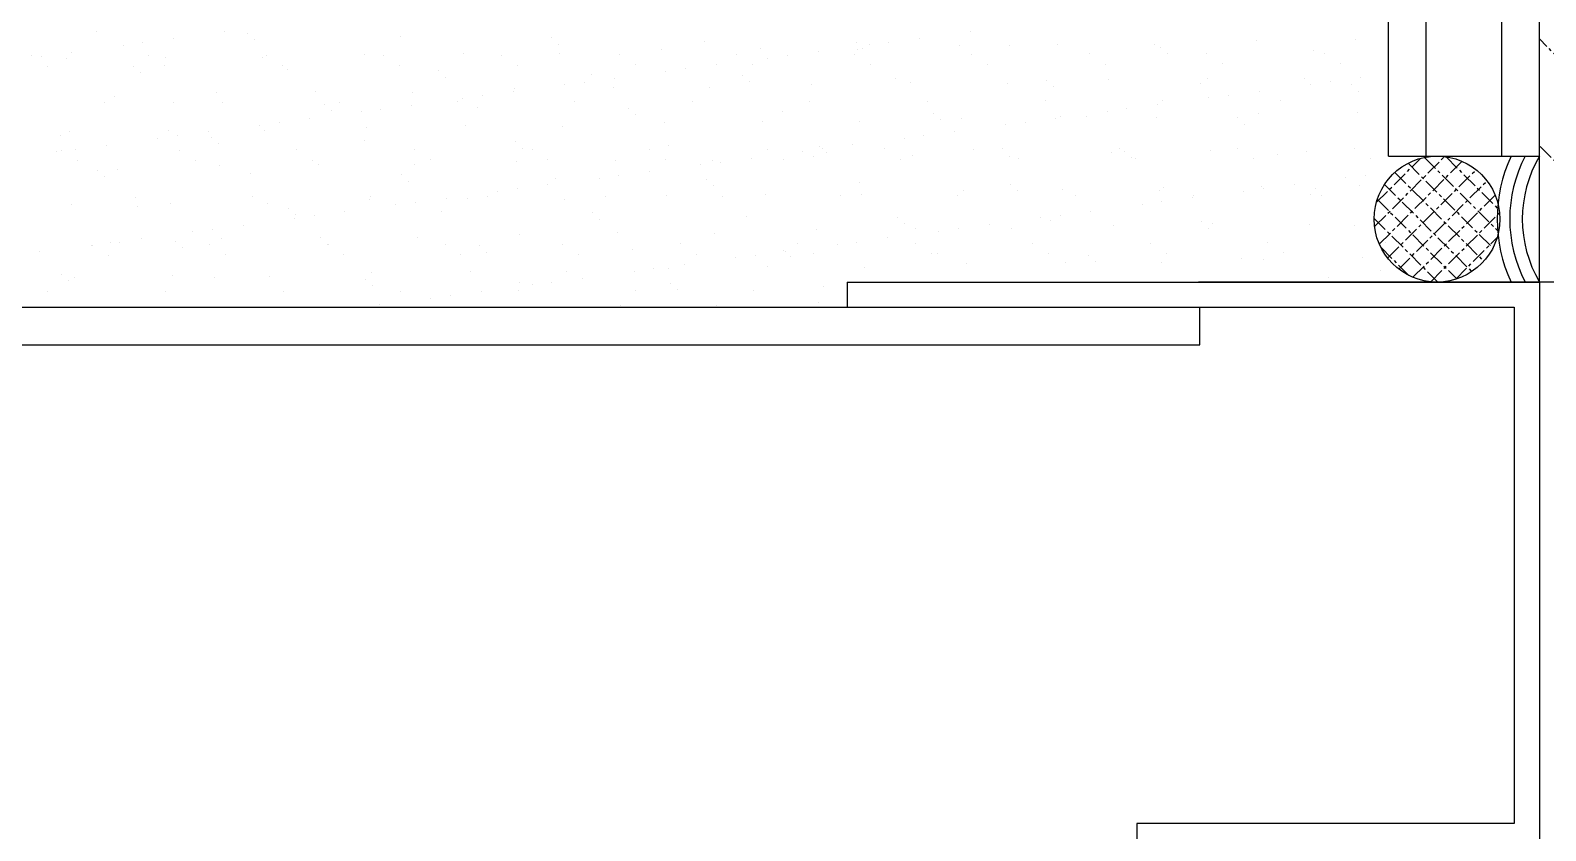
# Model space of a CAD drawing. Header units: inches. Extents: x -1249499 to 290957, y -589671 to 1013543.
# Drawn here: x -885390.8 to -885270.4, y 253292.7 to 253356.2 of the extents above; entities that cross this region are included whole.
import ezdxf

# ---------------------------------------------------------------- set-up
doc = ezdxf.new("R2010")
doc.units = ezdxf.units.IN
doc.header["$MEASUREMENT"] = 0
doc.linetypes.add('CENTER', pattern=[2, 1.25, -0.25, 0.25, -0.25])
for name, color, linetype in [('11', 13, 'CENTER'), ('3', 2, 'Continuous'), ('31', 54, 'Continuous'), ('32', 11, 'Continuous'), ('5', 5, 'Continuous'), ('6', 6, 'Continuous')]:
    doc.layers.add(name, color=color, linetype=linetype)

msp = doc.modelspace()

# ---------------------------------------------------------------- linework, layer by layer
at = {"layer": '11'}
for p, q in [((-885257.55, 253342.23), (-885270.86, 253355.55)), ((-885260.03, 253336.23), (-885270.86, 253347.06)), ((-885283.96, 253340.64), (-885278.4, 253346.2)), ((-885283.83, 253342.55), (-885280.31, 253346.06)), ((-885283.59, 253339.25), (-885277.01, 253345.82)), ((-885282.93, 253338.14), (-885275.9, 253345.16)), ((-885281.3, 253345.67), (-885274.56, 253338.93)), ((-885280, 253346.14), (-885274.1, 253340.24)), ((-885278.28, 253346.18), (-885274.05, 253341.96)), ((-885283.17, 253344), (-885276.24, 253337.07)), ((-885282.35, 253344.95), (-885275.29, 253337.89)), ((-885282.04, 253337.26), (-885275.03, 253344.27)), ((-885283.75, 253342.81), (-885277.43, 253336.49)), ((-885280.91, 253336.62), (-885274.38, 253343.15)), ((-885279.5, 253336.26), (-885274.03, 253341.74)), ((-885284, 253341.3), (-885278.94, 253336.24)), ((-885277.54, 253336.45), (-885274.22, 253339.78)), ((-885283.47, 253339), (-885281.23, 253336.76))]:
    msp.add_line(p, q, dxfattribs=at)
at = {"layer": '3'}
for p, q in [((-885282.86, 253346.24), (-885282.86, 253474.28)), ((-885270.86, 253336.24), (-885270.86, 253474.28)), ((-885270.86, 253336.24), (-885270.86, 253356.24)), ((-885282.86, 253346.24), (-885270.86, 253346.24)), ((-885270.86, 253336.24), (-885297.96, 253336.24)), ((-885260.06, 253336.24), (-885270.86, 253336.24))]:
    msp.add_line(p, q, dxfattribs=at)
at = {"layer": '31'}
msp.add_line((-885263.66, 253336.24), (-885270.86, 253336.24), dxfattribs=at)
at = {"layer": '32'}
for p, q in [((-885523.86, 253334.24), (-885297.86, 253334.24)), ((-885297.86, 253331.24), (-885297.86, 253334.24)), ((-885523.86, 253331.24), (-885297.86, 253331.24))]:
    msp.add_line(p, q, dxfattribs=at)
msp.add_circle((-885279, 253341.24), 5, dxfattribs=at)
at = {"layer": '5'}
for p, q in [((-885279.86, 253346.24), (-885279.86, 253474.28)), ((-885273.86, 253346.24), (-885273.86, 253474.28)), ((-885385.55, 253356.12), (-885385.55, 253356.12)), ((-885375.34, 253356.11), (-885375.34, 253356.11)), ((-885373.55, 253356.02), (-885373.55, 253356.02)), ((-885316.04, 253356.15), (-885316.04, 253356.15)), ((-885383.41, 253355.05), (-885383.41, 253355.05)), ((-885381.85, 253355.25), (-885381.85, 253355.25)), ((-885379.41, 253355.58), (-885379.41, 253355.58)), ((-885372.99, 253355.51), (-885372.99, 253355.51)), ((-885361.36, 253355.75), (-885361.36, 253355.75)), ((-885349.36, 253355.65), (-885349.36, 253355.65)), ((-885348.81, 253355.14), (-885348.81, 253355.14)), ((-885337.18, 253355.38), (-885337.18, 253355.38)), ((-885332.76, 253354.78), (-885332.76, 253354.78)), ((-885325.17, 253355.28), (-885325.17, 253355.28)), ((-885325.08, 253354.75), (-885325.08, 253354.75)), ((-885324.62, 253354.77), (-885324.62, 253354.77)), ((-885324.12, 253355.09), (-885324.12, 253355.09)), ((-885322.56, 253355.29), (-885322.56, 253355.29)), ((-885320.12, 253355.61), (-885320.12, 253355.61)), ((-885316.98, 253355.04), (-885316.98, 253355.04)), ((-885312.99, 253355.01), (-885312.99, 253355.01)), ((-885309.13, 253355.14), (-885309.13, 253355.14)), ((-885301.45, 253355.1), (-885301.45, 253355.1)), ((-885300.99, 253354.91), (-885300.99, 253354.91)), ((-885293.35, 253355.39), (-885293.35, 253355.39)), ((-885285.5, 253355.49), (-885285.5, 253355.49)), ((-885390.71, 253354.21), (-885390.71, 253354.21)), ((-885389.93, 253354.19), (-885389.93, 253354.19)), ((-885387.87, 253353.97), (-885387.87, 253353.97)), ((-885387.49, 253354.51), (-885387.49, 253354.51)), ((-885381.36, 253354.22), (-885381.36, 253354.22)), ((-885380.02, 253354.07), (-885380.02, 253354.07)), ((-885372.34, 253354.04), (-885372.34, 253354.04)), ((-885372.02, 253354.24), (-885372.02, 253354.24)), ((-885364.24, 253354.33), (-885364.24, 253354.33)), ((-885362.68, 253354.26), (-885362.68, 253354.26)), ((-885356.39, 253354.43), (-885356.39, 253354.43)), ((-885353.34, 253354.27), (-885353.34, 253354.27)), ((-885348.71, 253354.39), (-885348.71, 253354.39)), ((-885343.99, 253354.29), (-885343.99, 253354.29)), ((-885340.61, 253354.68), (-885340.61, 253354.68)), ((-885334.65, 253354.31), (-885334.65, 253354.31)), ((-885332.19, 253354.02), (-885332.19, 253354.02)), ((-885330.63, 253354.23), (-885330.63, 253354.23)), ((-885328.19, 253354.55), (-885328.19, 253354.55)), ((-885325.31, 253354.33), (-885325.31, 253354.33)), ((-885324.04, 253353.52), (-885324.04, 253353.52)), ((-885315.97, 253354.34), (-885315.97, 253354.34)), ((-885314.7, 253353.54), (-885314.7, 253353.54)), ((-885306.62, 253354.36), (-885306.62, 253354.36)), ((-885305.36, 253353.55), (-885305.36, 253353.55)), ((-885300.44, 253354.4), (-885300.44, 253354.4)), ((-885297.28, 253354.38), (-885297.28, 253354.38)), ((-885296.02, 253353.57), (-885296.02, 253353.57)), ((-885288.81, 253354.65), (-885288.81, 253354.65)), ((-885287.94, 253354.39), (-885287.94, 253354.39)), ((-885286.67, 253353.59), (-885286.67, 253353.59)), ((-885389.44, 253353.4), (-885389.44, 253353.4)), ((-885382.56, 253353.38), (-885382.56, 253353.38)), ((-885382.01, 253352.88), (-885382.01, 253352.88)), ((-885380.1, 253353.42), (-885380.1, 253353.42)), ((-885370.76, 253353.43), (-885370.76, 253353.43)), ((-885370.38, 253353.12), (-885370.38, 253353.12)), ((-885361.41, 253353.45), (-885361.41, 253353.45)), ((-885358.38, 253353.02), (-885358.38, 253353.02)), ((-885357.83, 253352.51), (-885357.83, 253352.51)), ((-885352.07, 253353.47), (-885352.07, 253353.47)), ((-885346.2, 253352.75), (-885346.2, 253352.75)), ((-885344.34, 253352.43), (-885344.34, 253352.43)), ((-885342.73, 253353.49), (-885342.73, 253353.49)), ((-885340.27, 253352.96), (-885340.27, 253352.96)), ((-885338.71, 253353.17), (-885338.71, 253353.17)), ((-885336.27, 253353.49), (-885336.27, 253353.49)), ((-885334.19, 253352.65), (-885334.19, 253352.65)), ((-885333.39, 253353.5), (-885333.39, 253353.5)), ((-885322.01, 253352.38), (-885322.01, 253352.38)), ((-885305.07, 253352.33), (-885305.07, 253352.33)), ((-885297.22, 253352.43), (-885297.22, 253352.43)), ((-885289.54, 253352.39), (-885289.54, 253352.39)), ((-885285.05, 253352.46), (-885285.05, 253352.46)), ((-885375.96, 253351.26), (-885375.96, 253351.26)), ((-885368.11, 253351.36), (-885368.11, 253351.36)), ((-885360.43, 253351.32), (-885360.43, 253351.32)), ((-885352.42, 253351.36), (-885352.42, 253351.36)), ((-885352.33, 253351.61), (-885352.33, 253351.61)), ((-885348.34, 253351.9), (-885348.34, 253351.9)), ((-885346.78, 253352.1), (-885346.78, 253352.1)), ((-885344.48, 253351.71), (-885344.48, 253351.71)), ((-885336.8, 253351.68), (-885336.8, 253351.68)), ((-885333.64, 253352.14), (-885333.64, 253352.14)), ((-885328.7, 253351.97), (-885328.7, 253351.97)), ((-885320.85, 253352.07), (-885320.85, 253352.07)), ((-885313.17, 253352.03), (-885313.17, 253352.03)), ((-885310.01, 253352.28), (-885310.01, 253352.28)), ((-885309.45, 253351.77), (-885309.45, 253351.77)), ((-885297.83, 253352.01), (-885297.83, 253352.01)), ((-885293.13, 253351.4), (-885293.13, 253351.4)), ((-885289.05, 253351.94), (-885289.05, 253351.94)), ((-885287.49, 253352.14), (-885287.49, 253352.14)), ((-885285.82, 253351.91), (-885285.82, 253351.91)), ((-885285.27, 253351.4), (-885285.27, 253351.4)), ((-885384.89, 253350.5), (-885384.89, 253350.5)), ((-885384.06, 253350.97), (-885384.06, 253350.97)), ((-885379.4, 253350.49), (-885379.4, 253350.49)), ((-885375.54, 253350.52), (-885375.54, 253350.52)), ((-885367.4, 253350.38), (-885367.4, 253350.38)), ((-885366.2, 253350.53), (-885366.2, 253350.53)), ((-885362.93, 253349.98), (-885362.93, 253349.98)), ((-885360.49, 253350.3), (-885360.49, 253350.3)), ((-885356.86, 253350.55), (-885356.86, 253350.55)), ((-885356.42, 253350.84), (-885356.42, 253350.84)), ((-885355.22, 253350.12), (-885355.22, 253350.12)), ((-885354.86, 253351.04), (-885354.86, 253351.04)), ((-885347.52, 253350.57), (-885347.52, 253350.57)), ((-885343.21, 253350.01), (-885343.21, 253350.01)), ((-885338.17, 253350.58), (-885338.17, 253350.58)), ((-885328.83, 253350.6), (-885328.83, 253350.6)), ((-885319.49, 253350.62), (-885319.49, 253350.62)), ((-885310.15, 253350.64), (-885310.15, 253350.64)), ((-885303.64, 253350.02), (-885303.64, 253350.02)), ((-885301.2, 253350.34), (-885301.2, 253350.34)), ((-885300.81, 253350.65), (-885300.81, 253350.65)), ((-885297.13, 253350.87), (-885297.13, 253350.87)), ((-885295.57, 253351.08), (-885295.57, 253351.08)), ((-885291.46, 253350.67), (-885291.46, 253350.67)), ((-885372.57, 253348.71), (-885372.57, 253348.71)), ((-885371.01, 253348.91), (-885371.01, 253348.91)), ((-885368.57, 253349.24), (-885368.57, 253349.24)), ((-885366.84, 253349.88), (-885366.84, 253349.88)), ((-885364.5, 253349.77), (-885364.5, 253349.77)), ((-885342.66, 253349.51), (-885342.66, 253349.51)), ((-885340.42, 253348.9), (-885340.42, 253348.9)), ((-885332.57, 253349), (-885332.57, 253349)), ((-885331.03, 253349.75), (-885331.03, 253349.75)), ((-885324.89, 253348.97), (-885324.89, 253348.97)), ((-885319.03, 253349.65), (-885319.03, 253349.65)), ((-885318.47, 253349.14), (-885318.47, 253349.14)), ((-885316.79, 253349.26), (-885316.79, 253349.26)), ((-885313.28, 253348.75), (-885313.28, 253348.75)), ((-885311.72, 253348.95), (-885311.72, 253348.95)), ((-885309.28, 253349.27), (-885309.28, 253349.27)), ((-885308.94, 253349.36), (-885308.94, 253349.36)), ((-885306.84, 253349.38), (-885306.84, 253349.38)), ((-885305.2, 253349.81), (-885305.2, 253349.81)), ((-885301.26, 253349.32), (-885301.26, 253349.32)), ((-885294.84, 253349.28), (-885294.84, 253349.28)), ((-885294.29, 253348.77), (-885294.29, 253348.77)), ((-885293.16, 253349.61), (-885293.16, 253349.61)), ((-885285.31, 253349.71), (-885285.31, 253349.71)), ((-885388.42, 253347.85), (-885388.42, 253347.85)), ((-885387.68, 253348.19), (-885387.68, 253348.19)), ((-885380.65, 253347.65), (-885380.65, 253347.65)), ((-885379.83, 253348.29), (-885379.83, 253348.29)), ((-885379.08, 253347.85), (-885379.08, 253347.85)), ((-885376.65, 253348.17), (-885376.65, 253348.17)), ((-885376.42, 253347.75), (-885376.42, 253347.75)), ((-885372.15, 253348.26), (-885372.15, 253348.26)), ((-885364.05, 253348.55), (-885364.05, 253348.55)), ((-885356.2, 253348.65), (-885356.2, 253348.65)), ((-885348.52, 253348.61), (-885348.52, 253348.61)), ((-885321.35, 253347.68), (-885321.35, 253347.68)), ((-885319.79, 253347.89), (-885319.79, 253347.89)), ((-885317.35, 253348.21), (-885317.35, 253348.21)), ((-885388.72, 253346.58), (-885388.72, 253346.58)), ((-885388.28, 253346.69), (-885388.28, 253346.69)), ((-885387.16, 253346.79), (-885387.16, 253346.79)), ((-885384.72, 253347.11), (-885384.72, 253347.11)), ((-885378.94, 253346.71), (-885378.94, 253346.71)), ((-885375.86, 253347.24), (-885375.86, 253347.24)), ((-885369.6, 253346.73), (-885369.6, 253346.73)), ((-885364.23, 253347.48), (-885364.23, 253347.48)), ((-885360.26, 253346.75), (-885360.26, 253346.75)), ((-885352.23, 253347.38), (-885352.23, 253347.38)), ((-885351.68, 253346.87), (-885351.68, 253346.87)), ((-885350.91, 253346.76), (-885350.91, 253346.76)), ((-885341.57, 253346.78), (-885341.57, 253346.78)), ((-885340.05, 253347.12), (-885340.05, 253347.12)), ((-885332.23, 253346.8), (-885332.23, 253346.8)), ((-885329.43, 253346.62), (-885329.43, 253346.62)), ((-885328.04, 253347.01), (-885328.04, 253347.01)), ((-885327.87, 253346.83), (-885327.87, 253346.83)), ((-885327.49, 253346.51), (-885327.49, 253346.51)), ((-885325.43, 253347.15), (-885325.43, 253347.15)), ((-885322.89, 253346.81), (-885322.89, 253346.81)), ((-885320.66, 253346.29), (-885320.66, 253346.29)), ((-885315.86, 253346.75), (-885315.86, 253346.75)), ((-885313.54, 253346.83), (-885313.54, 253346.83)), ((-885304.88, 253346.54), (-885304.88, 253346.54)), ((-885304.2, 253346.85), (-885304.2, 253346.85)), ((-885303.86, 253346.64), (-885303.86, 253346.64)), ((-885297.03, 253346.65), (-885297.03, 253346.65)), ((-885294.86, 253346.86), (-885294.86, 253346.86)), ((-885291.68, 253346.38), (-885291.68, 253346.38)), ((-885289.35, 253346.61), (-885289.35, 253346.61)), ((-885285.52, 253346.88), (-885285.52, 253346.88)), ((-885387.02, 253345.89), (-885387.02, 253345.89)), ((-885385.43, 253345.12), (-885385.43, 253345.12)), ((-885383.87, 253345.19), (-885383.87, 253345.19)), ((-885377.68, 253345.91), (-885377.68, 253345.91)), ((-885375.77, 253345.48), (-885375.77, 253345.48)), ((-885368.33, 253345.92), (-885368.33, 253345.92)), ((-885367.92, 253345.58), (-885367.92, 253345.58)), ((-885360.24, 253345.54), (-885360.24, 253345.54)), ((-885358.99, 253345.94), (-885358.99, 253345.94)), ((-885352.14, 253345.83), (-885352.14, 253345.83)), ((-885349.65, 253345.96), (-885349.65, 253345.96)), ((-885344.29, 253345.93), (-885344.29, 253345.93)), ((-885340.31, 253345.97), (-885340.31, 253345.97)), ((-885337.5, 253345.56), (-885337.5, 253345.56)), ((-885336.61, 253345.9), (-885336.61, 253345.9)), ((-885335.94, 253345.76), (-885335.94, 253345.76)), ((-885333.5, 253346.08), (-885333.5, 253346.08)), ((-885330.96, 253345.99), (-885330.96, 253345.99)), ((-885328.51, 253346.19), (-885328.51, 253346.19)), ((-885321.62, 253346.01), (-885321.62, 253346.01)), ((-885312.98, 253346.25), (-885312.98, 253346.25)), ((-885312.28, 253346.02), (-885312.28, 253346.02)), ((-885303.31, 253346.14), (-885303.31, 253346.14)), ((-885302.94, 253346.04), (-885302.94, 253346.04)), ((-885293.59, 253346.06), (-885293.59, 253346.06)), ((-885284.25, 253346.08), (-885284.25, 253346.08)), ((-885384.88, 253344.61), (-885384.88, 253344.61)), ((-885373.25, 253344.85), (-885373.25, 253344.85)), ((-885361.25, 253344.75), (-885361.25, 253344.75)), ((-885360.7, 253344.24), (-885360.7, 253344.24)), ((-885349.65, 253343.96), (-885349.65, 253343.96)), ((-885349.07, 253344.48), (-885349.07, 253344.48)), ((-885345.58, 253344.5), (-885345.58, 253344.5)), ((-885344.02, 253344.7), (-885344.02, 253344.7)), ((-885341.58, 253345.02), (-885341.58, 253345.02)), ((-885337.06, 253344.38), (-885337.06, 253344.38)), ((-885324.88, 253344.11), (-885324.88, 253344.11)), ((-885312.88, 253344.01), (-885312.88, 253344.01)), ((-885290.36, 253344), (-885290.36, 253344)), ((-885286.29, 253344.53), (-885286.29, 253344.53)), ((-885285.12, 253343.93), (-885285.12, 253343.93)), ((-885284.72, 253344.74), (-885284.72, 253344.74)), ((-885382.46, 253342.99), (-885382.46, 253342.99)), ((-885373.12, 253343), (-885373.12, 253343)), ((-885363.86, 253342.77), (-885363.86, 253342.77)), ((-885363.78, 253343.02), (-885363.78, 253343.02)), ((-885357.73, 253342.9), (-885357.73, 253342.9)), ((-885356.01, 253342.87), (-885356.01, 253342.87)), ((-885354.44, 253343.04), (-885354.44, 253343.04)), ((-885353.65, 253343.43), (-885353.65, 253343.43)), ((-885352.09, 253343.64), (-885352.09, 253343.64)), ((-885348.33, 253342.83), (-885348.33, 253342.83)), ((-885345.09, 253343.05), (-885345.09, 253343.05)), ((-885340.23, 253343.12), (-885340.23, 253343.12)), ((-885336.51, 253343.87), (-885336.51, 253343.87)), ((-885335.75, 253343.07), (-885335.75, 253343.07)), ((-885332.38, 253343.22), (-885332.38, 253343.22)), ((-885326.41, 253343.09), (-885326.41, 253343.09)), ((-885324.7, 253343.19), (-885324.7, 253343.19)), ((-885317.07, 253343.11), (-885317.07, 253343.11)), ((-885316.6, 253343.48), (-885316.6, 253343.48)), ((-885312.32, 253343.5), (-885312.32, 253343.5)), ((-885308.75, 253343.58), (-885308.75, 253343.58)), ((-885307.72, 253343.12), (-885307.72, 253343.12)), ((-885301.07, 253343.54), (-885301.07, 253343.54)), ((-885300.7, 253343.75), (-885300.7, 253343.75)), ((-885298.44, 253342.93), (-885298.44, 253342.93)), ((-885298.38, 253343.14), (-885298.38, 253343.14)), ((-885294.36, 253343.47), (-885294.36, 253343.47)), ((-885292.97, 253343.83), (-885292.97, 253343.83)), ((-885292.8, 253343.68), (-885292.8, 253343.68)), ((-885289.04, 253343.16), (-885289.04, 253343.16)), ((-885288.69, 253343.64), (-885288.69, 253343.64)), ((-885288.14, 253343.14), (-885288.14, 253343.14)), ((-885387.49, 253342.41), (-885387.49, 253342.41)), ((-885382.27, 253342.22), (-885382.27, 253342.22)), ((-885379.64, 253342.51), (-885379.64, 253342.51)), ((-885371.96, 253342.47), (-885371.96, 253342.47)), ((-885370.27, 253342.11), (-885370.27, 253342.11)), ((-885369.71, 253341.61), (-885369.71, 253341.61)), ((-885368.24, 253341.51), (-885368.24, 253341.51)), ((-885365.8, 253341.83), (-885365.8, 253341.83)), ((-885361.73, 253342.37), (-885361.73, 253342.37)), ((-885360.17, 253342.57), (-885360.17, 253342.57)), ((-885358.09, 253341.85), (-885358.09, 253341.85)), ((-885346.08, 253341.75), (-885346.08, 253341.75)), ((-885333.9, 253341.48), (-885333.9, 253341.48)), ((-885308.95, 253341.55), (-885308.95, 253341.55)), ((-885306.51, 253341.87), (-885306.51, 253341.87)), ((-885302.44, 253342.41), (-885302.44, 253342.41)), ((-885300.87, 253342.61), (-885300.87, 253342.61)), ((-885376.32, 253340.45), (-885376.32, 253340.45)), ((-885373.88, 253340.77), (-885373.88, 253340.77)), ((-885369.8, 253341.31), (-885369.8, 253341.31)), ((-885345.53, 253341.24), (-885345.53, 253341.24)), ((-885328.32, 253340.41), (-885328.32, 253340.41)), ((-885321.9, 253341.38), (-885321.9, 253341.38)), ((-885321.34, 253340.87), (-885321.34, 253340.87)), ((-885320.47, 253340.51), (-885320.47, 253340.51)), ((-885318.59, 253340.28), (-885318.59, 253340.28)), ((-885317.03, 253340.49), (-885317.03, 253340.49)), ((-885314.59, 253340.81), (-885314.59, 253340.81)), ((-885312.79, 253340.47), (-885312.79, 253340.47)), ((-885310.51, 253341.34), (-885310.51, 253341.34)), ((-885309.71, 253341.11), (-885309.71, 253341.11)), ((-885304.69, 253340.76), (-885304.69, 253340.76)), ((-885297.71, 253341.01), (-885297.71, 253341.01)), ((-885297.16, 253340.5), (-885297.16, 253340.5)), ((-885296.84, 253340.86), (-885296.84, 253340.86)), ((-885289.16, 253340.83), (-885289.16, 253340.83)), ((-885285.53, 253340.74), (-885285.53, 253340.74)), ((-885385.96, 253339.18), (-885385.96, 253339.18)), ((-885385.86, 253339.18), (-885385.86, 253339.18)), ((-885384.39, 253339.38), (-885384.39, 253339.38)), ((-885383.68, 253339.41), (-885383.68, 253339.41)), ((-885381.95, 253339.71), (-885381.95, 253339.71)), ((-885379.28, 253339.48), (-885379.28, 253339.48)), ((-885377.88, 253340.24), (-885377.88, 253340.24)), ((-885376.52, 253339.2), (-885376.52, 253339.2)), ((-885375.58, 253339.7), (-885375.58, 253339.7)), ((-885367.73, 253339.8), (-885367.73, 253339.8)), ((-885367.18, 253339.22), (-885367.18, 253339.22)), ((-885367.1, 253339.22), (-885367.1, 253339.22)), ((-885360.05, 253339.76), (-885360.05, 253339.76)), ((-885357.83, 253339.23), (-885357.83, 253339.23)), ((-885355.1, 253339.11), (-885355.1, 253339.11)), ((-885351.95, 253340.05), (-885351.95, 253340.05)), ((-885348.49, 253339.25), (-885348.49, 253339.25)), ((-885344.1, 253340.15), (-885344.1, 253340.15)), ((-885339.15, 253339.27), (-885339.15, 253339.27)), ((-885336.42, 253340.12), (-885336.42, 253340.12)), ((-885329.81, 253339.28), (-885329.81, 253339.28)), ((-885326.66, 253339.22), (-885326.66, 253339.22)), ((-885325.1, 253339.42), (-885325.1, 253339.42)), ((-885322.66, 253339.74), (-885322.66, 253339.74)), ((-885320.46, 253339.3), (-885320.46, 253339.3)), ((-885311.12, 253339.32), (-885311.12, 253339.32)), ((-885301.78, 253339.33), (-885301.78, 253339.33)), ((-885292.44, 253339.35), (-885292.44, 253339.35)), ((-885283.09, 253339.37), (-885283.09, 253339.37)), ((-885390.03, 253338.64), (-885390.03, 253338.64)), ((-885384.6, 253338.38), (-885384.6, 253338.38)), ((-885378.73, 253338.98), (-885378.73, 253338.98)), ((-885375.25, 253338.39), (-885375.25, 253338.39)), ((-885365.91, 253338.41), (-885365.91, 253338.41)), ((-885356.57, 253338.43), (-885356.57, 253338.43)), ((-885354.55, 253338.61), (-885354.55, 253338.61)), ((-885347.23, 253338.44), (-885347.23, 253338.44)), ((-885342.92, 253338.85), (-885342.92, 253338.85)), ((-885337.88, 253338.46), (-885337.88, 253338.46)), ((-885334.74, 253338.15), (-885334.74, 253338.15)), ((-885333.18, 253338.36), (-885333.18, 253338.36)), ((-885330.91, 253338.75), (-885330.91, 253338.75)), ((-885330.74, 253338.68), (-885330.74, 253338.68)), ((-885330.36, 253338.24), (-885330.36, 253338.24)), ((-885328.54, 253338.48), (-885328.54, 253338.48)), ((-885319.2, 253338.5), (-885319.2, 253338.5)), ((-885318.73, 253338.48), (-885318.73, 253338.48)), ((-885309.86, 253338.51), (-885309.86, 253338.51)), ((-885306.73, 253338.38), (-885306.73, 253338.38)), ((-885306.17, 253337.87), (-885306.17, 253337.87)), ((-885300.51, 253338.53), (-885300.51, 253338.53)), ((-885294.55, 253338.11), (-885294.55, 253338.11)), ((-885292.78, 253338.05), (-885292.78, 253338.05)), ((-885291.17, 253338.55), (-885291.17, 253338.55)), ((-885284.93, 253338.15), (-885284.93, 253338.15)), ((-885388.3, 253336.85), (-885388.3, 253336.85)), ((-885379.45, 253336.73), (-885379.45, 253336.73)), ((-885371.77, 253336.69), (-885371.77, 253336.69)), ((-885363.67, 253336.99), (-885363.67, 253336.99)), ((-885355.82, 253337.09), (-885355.82, 253337.09)), ((-885348.14, 253337.05), (-885348.14, 253337.05)), ((-885342.81, 253337.09), (-885342.81, 253337.09)), ((-885341.25, 253337.3), (-885341.25, 253337.3)), ((-885340.04, 253337.34), (-885340.04, 253337.34)), ((-885338.81, 253337.62), (-885338.81, 253337.62)), ((-885332.19, 253337.44), (-885332.19, 253337.44)), ((-885324.51, 253337.4), (-885324.51, 253337.4)), ((-885316.41, 253337.7), (-885316.41, 253337.7)), ((-885308.56, 253337.8), (-885308.56, 253337.8)), ((-885300.88, 253337.76), (-885300.88, 253337.76)), ((-885283.52, 253337.13), (-885283.52, 253337.13)), ((-885389.38, 253335.46), (-885389.38, 253335.46)), ((-885387.75, 253336.34), (-885387.75, 253336.34)), ((-885387.3, 253336.63), (-885387.3, 253336.63)), ((-885380.04, 253335.47), (-885380.04, 253335.47)), ((-885376.12, 253336.58), (-885376.12, 253336.58)), ((-885370.7, 253335.49), (-885370.7, 253335.49)), ((-885364.12, 253336.48), (-885364.12, 253336.48)), ((-885363.56, 253335.97), (-885363.56, 253335.97)), ((-885361.36, 253335.51), (-885361.36, 253335.51)), ((-885354.96, 253335.49), (-885354.96, 253335.49)), ((-885352.01, 253335.53), (-885352.01, 253335.53)), ((-885351.94, 253336.22), (-885351.94, 253336.22)), ((-885350.89, 253336.03), (-885350.89, 253336.03)), ((-885349.33, 253336.23), (-885349.33, 253336.23)), ((-885346.89, 253336.56), (-885346.89, 253336.56)), ((-885342.67, 253335.54), (-885342.67, 253335.54)), ((-885339.93, 253336.11), (-885339.93, 253336.11)), ((-885339.38, 253335.61), (-885339.38, 253335.61)), ((-885333.33, 253335.56), (-885333.33, 253335.56)), ((-885327.75, 253335.85), (-885327.75, 253335.85)), ((-885290.03, 253336.27), (-885290.03, 253336.27)), ((-885287.59, 253336.59), (-885287.59, 253336.59)), ((-885363.04, 253334.43), (-885363.04, 253334.43)), ((-885358.96, 253334.97), (-885358.96, 253334.97)), ((-885357.4, 253335.17), (-885357.4, 253335.17)), ((-885351.76, 253334.27), (-885351.76, 253334.27)), ((-885343.91, 253334.37), (-885343.91, 253334.37)), ((-885336.23, 253334.34), (-885336.23, 253334.34)), ((-885328.13, 253334.63), (-885328.13, 253334.63))]:
    msp.add_line(p, q, dxfattribs=at)
for radius, start, end in [(11.87, 155.0861, 204.9139), (10.87, 152.612, 207.388), (9.87, 149.5608, 210.4392)]:
    msp.add_arc((-885262.35, 253341.24), radius, start, end, dxfattribs=at)
at = {"layer": '6'}
for p, q in [((-885325.86, 253336.24), (-885325.86, 253334.24)), ((-885325.86, 253336.24), (-885295.86, 253336.24)), ((-885295.86, 253336.24), (-885270.86, 253336.24)), ((-885270.86, 253336.24), (-885270.86, 253291.23)), ((-885325.86, 253334.24), (-885272.86, 253334.24)), ((-885272.86, 253334.24), (-885272.86, 253293.23)), ((-885272.86, 253293.23), (-885302.86, 253293.23)), ((-885302.86, 253293.23), (-885302.86, 253273.23))]:
    msp.add_line(p, q, dxfattribs=at)

doc.saveas('drawing.dxf')
